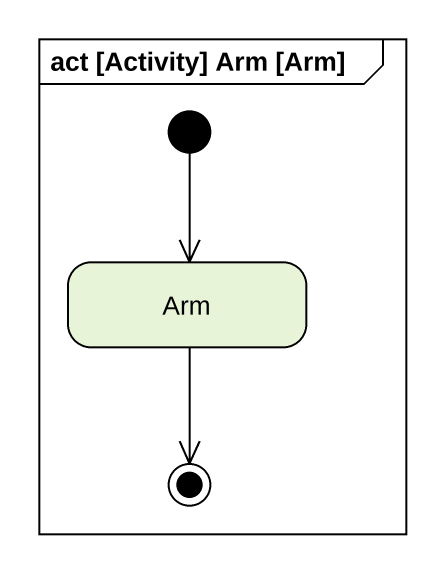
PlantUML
@startuml
mainframe act [Activity] Arm [Arm]
hide empty description
state Arm
[*] --> Arm
Arm --> [*]
@enduml
